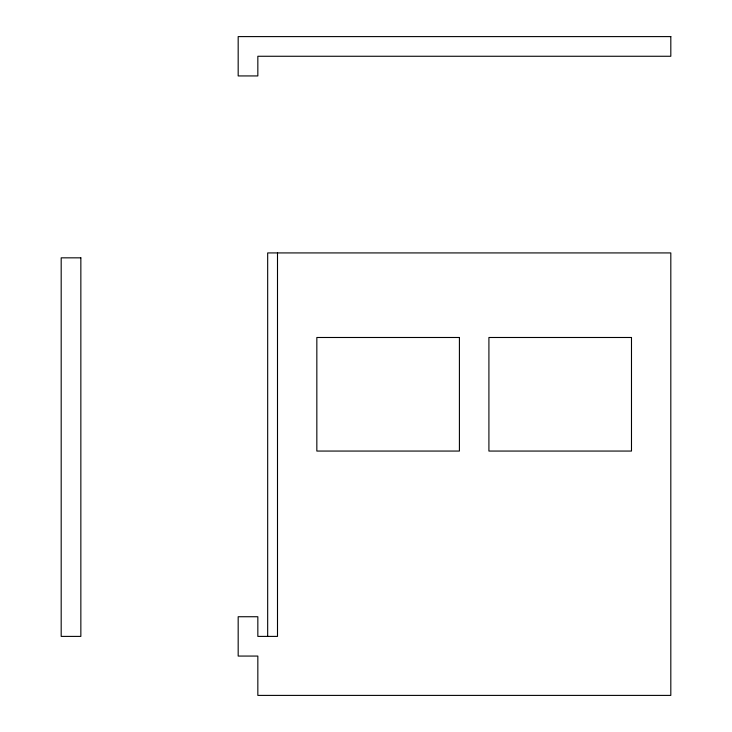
<?xml version="1.0" encoding="UTF-8"?>
<svg xmlns="http://www.w3.org/2000/svg" width="732" height="732" viewBox="0 0 732 732"><rect width="100%" height="100%" fill="white"/><g stroke="black" fill="none" stroke-linecap="round" stroke-linejoin="round"><path stroke-width="1.1" d="M277.501 252.924L277.501 636.401L257.838 636.401L257.838 616.737L238.175 616.737L238.175 656.064L257.838 656.064L257.838 695.4L670.814 695.4L670.814 252.924L267.674 252.924L267.674 636.401M670.814 36.6L238.175 36.6L238.175 75.936L257.838 75.936L257.838 56.263L670.814 56.263L670.814 36.6M80.849 257.838L61.186 257.838L61.186 636.401L80.849 636.401L80.849 257.838M459.412 337.489L316.837 337.489L316.837 451.058L459.412 451.058L459.412 337.489M631.487 337.489L488.912 337.489L488.912 451.058L631.487 451.058L631.487 337.489"/></g></svg>
